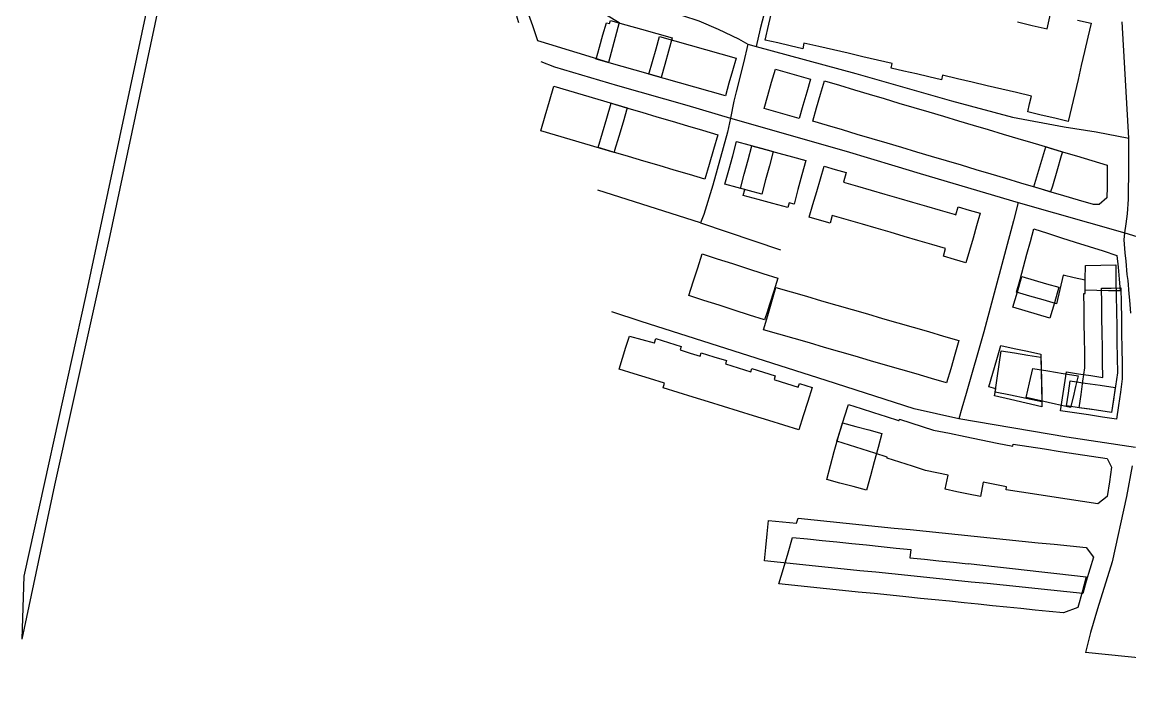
# Model space of a CAD drawing. Header units: metres. Extents: x 2534007 to 2539113, y 1151834 to 1154458.
# Drawn here: x 2537907.1 to 2538248.3, y 1152054.3 to 1152257.1 of the extents above; entities that cross this region are included whole.
import ezdxf

# ---------------------------------------------------------------- set-up
doc = ezdxf.new("R2010")
doc.units = ezdxf.units.M
for name, color, linetype in [('Buildings', 7, 'Continuous'), ('Rail', 7, 'Continuous'), ('Roads', 7, 'Continuous')]:
    doc.layers.add(name, color=color, linetype=linetype)

msp = doc.modelspace()

# ---------------------------------------------------------------- linework, layer by layer
at = {"layer": 'Buildings'}
for points in [[(2538089.414, 1152250.848), (2538088.599, 1152247.8), (2538087.784, 1152244.751), (2538083.428, 1152246.082), (2538079.072, 1152247.414), (2538074.716, 1152248.745), (2538070.36, 1152250.077), (2538066.004, 1152251.408), (2538064.383, 1152255.975), (2538062.761, 1152260.541), (2538065.682, 1152263.408), (2538068.602, 1152266.276), (2538071.523, 1152269.143), (2538075.43, 1152266.715), (2538079.337, 1152264.286), (2538083.244, 1152261.858), (2538087.151, 1152259.429), (2538091.058, 1152257.001), (2538090.236, 1152253.925), (2538089.414, 1152250.848)], [(2538088.353, 1152257.65), (2538093.109, 1152256.302), (2538097.865, 1152254.953), (2538102.62, 1152253.605), (2538107.376, 1152252.256), (2538106.222, 1152248.185), (2538105.067, 1152244.114), (2538103.913, 1152240.043), (2538099.913, 1152241.177), (2538095.914, 1152242.311), (2538091.914, 1152243.446), (2538087.915, 1152244.58), (2538083.915, 1152245.714), (2538084.978, 1152249.461), (2538086.04, 1152253.207), (2538087.103, 1152256.954), (2538088.076, 1152256.678), (2538088.353, 1152257.65)], [(2538127.025, 1152246.073), (2538125.924, 1152242.191), (2538124.824, 1152238.308), (2538123.723, 1152234.426), (2538119.013, 1152235.762), (2538114.303, 1152237.097), (2538109.593, 1152238.433), (2538104.883, 1152239.768), (2538100.173, 1152241.104), (2538101.274, 1152244.986), (2538102.374, 1152248.868), (2538103.475, 1152252.75), (2538108.185, 1152251.415), (2538112.895, 1152250.079), (2538117.605, 1152248.744), (2538122.315, 1152247.408), (2538127.025, 1152246.073)], [(2538149.928, 1152239.576), (2538148.769, 1152235.534), (2538147.609, 1152231.493), (2538146.45, 1152227.451), (2538142.854, 1152228.482), (2538139.259, 1152229.513), (2538135.663, 1152230.544), (2538136.822, 1152234.586), (2538137.98, 1152238.628), (2538139.139, 1152242.67), (2538142.735, 1152241.639), (2538146.332, 1152240.607), (2538149.928, 1152239.576)], [(2538224.435, 1152206.673), (2538223.899, 1152204.873), (2538219.319, 1152206.236), (2538214.739, 1152207.599), (2538210.159, 1152208.963), (2538205.579, 1152210.326), (2538200.999, 1152211.689), (2538196.419, 1152213.052), (2538191.839, 1152214.415), (2538187.26, 1152215.779), (2538182.68, 1152217.142), (2538178.1, 1152218.505), (2538173.52, 1152219.868), (2538168.94, 1152221.231), (2538164.36, 1152222.594), (2538159.78, 1152223.958), (2538155.2, 1152225.321), (2538150.62, 1152226.684), (2538151.846, 1152230.805), (2538153.073, 1152234.925), (2538154.299, 1152239.046), (2538158.878, 1152237.683), (2538163.457, 1152236.32), (2538168.036, 1152234.957), (2538172.615, 1152233.594), (2538177.193, 1152232.232), (2538181.772, 1152230.869), (2538186.351, 1152229.506), (2538190.93, 1152228.143), (2538195.509, 1152226.78), (2538200.088, 1152225.417), (2538204.667, 1152224.054), (2538209.246, 1152222.692), (2538213.824, 1152221.329), (2538218.403, 1152219.966), (2538222.982, 1152218.603), (2538227.561, 1152217.24), (2538227.191, 1152215.934), (2538225.813, 1152211.304), (2538224.435, 1152206.673)], [(2538089.618, 1152217.594), (2538089.456, 1152217.048), (2538084.944, 1152218.381), (2538080.432, 1152219.714), (2538075.919, 1152221.048), (2538071.407, 1152222.381), (2538066.895, 1152223.714), (2538068.243, 1152228.275), (2538069.591, 1152232.835), (2538070.939, 1152237.396), (2538075.451, 1152236.063), (2538079.963, 1152234.729), (2538084.475, 1152233.396), (2538088.987, 1152232.062), (2538093.499, 1152230.729), (2538092.205, 1152226.351), (2538090.912, 1152221.972), (2538089.618, 1152217.594)], [(2538121.418, 1152222.479), (2538120.07, 1152217.919), (2538118.722, 1152213.358), (2538117.374, 1152208.798), (2538112.686, 1152210.183), (2538107.999, 1152211.568), (2538103.311, 1152212.953), (2538098.624, 1152214.339), (2538093.936, 1152215.724), (2538089.249, 1152217.109), (2538084.561, 1152218.494), (2538085.909, 1152223.054), (2538087.256, 1152227.615), (2538088.604, 1152232.175), (2538093.292, 1152230.79), (2538097.979, 1152229.405), (2538102.667, 1152228.02), (2538107.355, 1152226.634), (2538112.043, 1152225.249), (2538116.73, 1152223.864), (2538121.418, 1152222.479)], [(2538138.476, 1152217.308), (2538137.287, 1152212.923), (2538136.099, 1152208.538), (2538134.91, 1152204.153), (2538131.14, 1152205.175), (2538127.37, 1152206.198), (2538123.6, 1152207.22), (2538124.789, 1152211.605), (2538125.979, 1152215.989), (2538127.168, 1152220.374), (2538130.937, 1152219.352), (2538134.707, 1152218.33), (2538138.476, 1152217.308)], [(2538148.529, 1152214.583), (2538147.311, 1152210.089), (2538146.092, 1152205.595), (2538144.874, 1152201.101), (2538143.349, 1152201.514), (2538142.954, 1152200.056), (2538138.378, 1152201.297), (2538133.802, 1152202.537), (2538129.226, 1152203.778), (2538129.71, 1152205.564), (2538128.363, 1152205.93), (2538129.552, 1152210.314), (2538130.74, 1152214.699), (2538131.929, 1152219.083), (2538136.079, 1152217.958), (2538140.229, 1152216.833), (2538144.379, 1152215.708), (2538148.529, 1152214.583)], [(2538238.89, 1152200.985), (2538237.1, 1152200.944), (2538232.516, 1152202.308), (2538227.932, 1152203.673), (2538223.348, 1152205.037), (2538218.764, 1152206.401), (2538219.991, 1152210.522), (2538221.217, 1152214.643), (2538222.444, 1152218.764), (2538227.168, 1152217.358), (2538231.892, 1152215.952), (2538236.615, 1152214.546), (2538241.339, 1152213.14), (2538241.309, 1152209.778), (2538241.28, 1152206.416), (2538241.25, 1152203.054), (2538238.89, 1152200.985)], [(2538194.16, 1152197.986), (2538194.73, 1152197.811), (2538195.448, 1152200.271), (2538198.839, 1152199.281), (2538202.229, 1152198.291), (2538201.115, 1152194.475), (2538200.002, 1152190.659), (2538198.888, 1152186.842), (2538197.774, 1152183.026), (2538194.32, 1152184.035), (2538190.866, 1152185.043), (2538191.568, 1152187.445), (2538187.296, 1152188.692), (2538183.023, 1152189.939), (2538178.751, 1152191.185), (2538174.478, 1152192.432), (2538170.206, 1152193.679), (2538165.933, 1152194.925), (2538161.661, 1152196.172), (2538157.388, 1152197.419), (2538156.663, 1152197.63), (2538155.961, 1152195.228), (2538152.765, 1152196.16), (2538149.568, 1152197.093), (2538150.714, 1152201.019), (2538151.86, 1152204.946), (2538153.005, 1152208.872), (2538154.151, 1152212.798), (2538157.565, 1152211.802), (2538160.978, 1152210.806), (2538160.133, 1152207.908), (2538164.386, 1152206.668), (2538168.64, 1152205.428), (2538172.893, 1152204.187), (2538177.147, 1152202.947), (2538181.4, 1152201.707), (2538185.653, 1152200.467), (2538189.907, 1152199.226), (2538194.16, 1152197.986)], [(2538244.305, 1152185.32), (2538244.658, 1152181.669), (2538245.01, 1152178.017), (2538245.363, 1152174.366), (2538241.747, 1152174.434), (2538238.131, 1152174.501), (2538234.515, 1152174.569), (2538234.577, 1152177.693), (2538231.157, 1152178.45), (2538227.736, 1152179.206), (2538226.715, 1152174.816), (2538225.693, 1152170.426), (2538221.605, 1152171.608), (2538217.517, 1152172.791), (2538213.429, 1152173.973), (2538214.488, 1152177.874), (2538215.546, 1152181.775), (2538216.605, 1152185.677), (2538217.663, 1152189.578), (2538218.722, 1152193.479), (2538222.986, 1152192.119), (2538227.25, 1152190.759), (2538231.513, 1152189.399), (2538235.777, 1152188.04), (2538240.041, 1152186.68), (2538244.305, 1152185.32)], [(2538137.335, 1152170.235), (2538136.57, 1152167.848), (2538135.805, 1152165.46), (2538131.135, 1152166.957), (2538126.465, 1152168.454), (2538121.794, 1152169.951), (2538117.124, 1152171.448), (2538112.454, 1152172.945), (2538113.825, 1152177.223), (2538115.197, 1152181.502), (2538116.568, 1152185.78), (2538121.238, 1152184.283), (2538125.908, 1152182.786), (2538130.579, 1152181.289), (2538135.249, 1152179.792), (2538139.919, 1152178.295), (2538138.627, 1152174.265), (2538137.335, 1152170.235)], [(2538243.964, 1152182.381), (2538244.038, 1152177.634), (2538244.113, 1152172.887), (2538244.187, 1152168.14), (2538244.261, 1152163.392), (2538244.335, 1152158.645), (2538244.41, 1152153.898), (2538244.484, 1152149.151), (2538243.887, 1152145.09), (2538243.29, 1152141.029), (2538242.693, 1152136.968), (2538239.353, 1152137.459), (2538236.013, 1152137.95), (2538232.673, 1152138.441), (2538233.273, 1152142.529), (2538233.874, 1152146.616), (2538234.474, 1152150.704), (2538234.403, 1152155.28), (2538234.332, 1152159.856), (2538234.26, 1152164.433), (2538234.189, 1152169.009), (2538234.118, 1152173.585), (2538234.495, 1152173.579), (2538234.582, 1152177.907), (2538234.669, 1152182.235), (2538239.317, 1152182.308), (2538243.964, 1152182.381)], [(2538226.459, 1152175.5), (2538225.081, 1152170.762), (2538223.703, 1152166.024), (2538219.906, 1152167.128), (2538216.11, 1152168.232), (2538212.313, 1152169.336), (2538213.691, 1152174.075), (2538215.068, 1152178.813), (2538218.865, 1152177.709), (2538222.662, 1152176.604), (2538226.459, 1152175.5)], [(2538195.648, 1152159.121), (2538194.391, 1152154.783), (2538193.135, 1152150.446), (2538191.878, 1152146.108), (2538187.182, 1152147.469), (2538182.485, 1152148.829), (2538177.789, 1152150.19), (2538173.092, 1152151.55), (2538168.396, 1152152.911), (2538163.7, 1152154.272), (2538159.003, 1152155.632), (2538154.307, 1152156.993), (2538149.61, 1152158.353), (2538144.914, 1152159.714), (2538140.217, 1152161.074), (2538135.521, 1152162.435), (2538136.778, 1152166.772), (2538138.034, 1152171.11), (2538139.291, 1152175.447), (2538143.987, 1152174.087), (2538148.684, 1152172.726), (2538153.38, 1152171.366), (2538158.077, 1152170.005), (2538162.773, 1152168.645), (2538167.469, 1152167.284), (2538172.166, 1152165.924), (2538176.862, 1152164.563), (2538181.559, 1152163.203), (2538186.255, 1152161.842), (2538190.952, 1152160.482), (2538195.648, 1152159.121)], [(2538245.549, 1152175.314), (2538245.622, 1152170.654), (2538245.695, 1152165.995), (2538245.768, 1152161.335), (2538245.84, 1152156.675), (2538245.913, 1152152.016), (2538245.986, 1152147.356), (2538245.377, 1152143.215), (2538244.768, 1152139.074), (2538244.159, 1152134.933), (2538239.865, 1152135.564), (2538235.572, 1152136.196), (2538231.278, 1152136.827), (2538226.984, 1152137.458), (2538227.571, 1152141.447), (2538228.157, 1152145.436), (2538228.744, 1152149.425), (2538232.491, 1152148.874), (2538236.239, 1152148.324), (2538239.986, 1152147.773), (2538239.915, 1152152.347), (2538239.843, 1152156.922), (2538239.772, 1152161.497), (2538239.701, 1152166.071), (2538239.629, 1152170.645), (2538239.558, 1152175.22), (2538242.553, 1152175.267), (2538245.549, 1152175.314)], [(2538101.748, 1152158.416), (2538101.89, 1152158.37), (2538102.304, 1152159.699), (2538106.199, 1152158.485), (2538110.093, 1152157.27), (2538109.761, 1152156.208), (2538112.851, 1152155.244), (2538115.941, 1152154.28), (2538116.273, 1152155.344), (2538120.162, 1152154.132), (2538124.051, 1152152.919), (2538123.74, 1152151.925), (2538127.653, 1152150.705), (2538131.566, 1152149.485), (2538131.875, 1152150.479), (2538135.483, 1152149.355), (2538139.091, 1152148.23), (2538138.729, 1152147.069), (2538138.965, 1152146.995), (2538142.579, 1152145.869), (2538146.193, 1152144.743), (2538146.555, 1152145.904), (2538150.449, 1152144.689), (2538149.086, 1152140.316), (2538147.722, 1152135.944), (2538146.359, 1152131.571), (2538141.716, 1152133.018), (2538137.074, 1152134.466), (2538132.431, 1152135.913), (2538127.789, 1152137.361), (2538123.146, 1152138.808), (2538118.504, 1152140.256), (2538113.861, 1152141.703), (2538109.219, 1152143.151), (2538104.576, 1152144.598), (2538105.003, 1152145.963), (2538100.341, 1152147.417), (2538095.678, 1152148.87), (2538091.016, 1152150.324), (2538092.07, 1152153.704), (2538093.124, 1152157.084), (2538094.178, 1152160.464), (2538097.963, 1152159.44), (2538101.748, 1152158.416)], [(2538220.905, 1152154.918), (2538220.988, 1152150.868), (2538221.071, 1152146.819), (2538221.153, 1152142.769), (2538221.236, 1152138.719), (2538216.374, 1152139.832), (2538211.512, 1152140.946), (2538206.65, 1152142.059), (2538207.041, 1152144.245), (2538204.915, 1152144.815), (2538206.131, 1152149.064), (2538207.348, 1152153.312), (2538208.564, 1152157.561), (2538212.678, 1152156.68), (2538216.791, 1152155.799), (2538220.905, 1152154.918)], [(2538220.924, 1152153.976), (2538221.017, 1152149.413), (2538221.111, 1152144.851), (2538221.204, 1152140.288), (2538216.396, 1152141.276), (2538211.588, 1152142.263), (2538206.78, 1152143.251), (2538207.404, 1152147.497), (2538208.029, 1152151.743), (2538208.653, 1152155.989), (2538212.743, 1152155.318), (2538216.834, 1152154.647), (2538220.924, 1152153.976)], [(2538232.401, 1152148.21), (2538231.601, 1152144.956), (2538230.8, 1152141.703), (2538230, 1152138.449), (2538225.457, 1152139.489), (2538220.913, 1152140.53), (2538216.37, 1152141.57), (2538217.394, 1152146.04), (2538218.418, 1152150.51), (2538223.079, 1152149.743), (2538227.74, 1152148.977), (2538232.401, 1152148.21)], [(2538243.825, 1152144.671), (2538243.259, 1152140.82), (2538242.693, 1152136.968), (2538238.071, 1152137.647), (2538233.45, 1152138.327), (2538228.828, 1152139.006), (2538229.394, 1152142.858), (2538229.96, 1152146.71), (2538234.582, 1152146.03), (2538239.203, 1152145.351), (2538243.825, 1152144.671)], [(2538177.059, 1152134.501), (2538177.223, 1152134.443), (2538177.366, 1152134.893), (2538180.86, 1152133.775), (2538184.355, 1152132.656), (2538187.849, 1152131.538), (2538192.736, 1152130.542), (2538197.623, 1152129.545), (2538202.511, 1152128.549), (2538207.398, 1152127.552), (2538212.285, 1152126.556), (2538212.386, 1152127.214), (2538217.209, 1152126.475), (2538222.033, 1152125.736), (2538226.856, 1152124.997), (2538231.679, 1152124.258), (2538236.503, 1152123.519), (2538241.326, 1152122.78), (2538242.7, 1152120.141), (2538242.009, 1152115.629), (2538241.318, 1152111.116), (2538238.404, 1152108.859), (2538233.709, 1152109.578), (2538229.014, 1152110.298), (2538224.319, 1152111.017), (2538219.624, 1152111.736), (2538214.929, 1152112.456), (2538210.234, 1152113.175), (2538210.365, 1152114.024), (2538206.761, 1152114.759), (2538203.156, 1152115.493), (2538202.26, 1152111.096), (2538198.651, 1152111.832), (2538195.042, 1152112.567), (2538191.433, 1152113.303), (2538192.329, 1152117.699), (2538188.837, 1152118.412), (2538185.344, 1152119.124), (2538181.406, 1152120.386), (2538177.469, 1152121.648), (2538173.531, 1152122.91), (2538173.611, 1152123.164), (2538169.721, 1152124.409), (2538165.831, 1152125.654), (2538161.941, 1152126.899), (2538158.051, 1152128.144), (2538159.255, 1152131.904), (2538160.459, 1152135.663), (2538161.663, 1152139.423), (2538165.512, 1152138.193), (2538169.361, 1152136.962), (2538173.21, 1152135.732), (2538177.059, 1152134.501)], [(2538171.933, 1152130.509), (2538170.756, 1152126.141), (2538169.578, 1152121.773), (2538168.401, 1152117.404), (2538167.223, 1152113.036), (2538163.126, 1152114.141), (2538159.028, 1152115.245), (2538154.931, 1152116.35), (2538156.094, 1152120.664), (2538157.256, 1152124.977), (2538158.419, 1152129.291), (2538159.851, 1152133.765), (2538163.878, 1152132.68), (2538167.906, 1152131.594), (2538171.933, 1152130.509)], [(2538146.148, 1152104.394), (2538151.075, 1152103.892), (2538156.002, 1152103.391), (2538160.93, 1152102.889), (2538165.857, 1152102.388), (2538170.784, 1152101.886), (2538175.711, 1152101.385), (2538180.639, 1152100.883), (2538185.566, 1152100.382), (2538190.493, 1152099.88), (2538195.42, 1152099.378), (2538200.347, 1152098.877), (2538205.275, 1152098.375), (2538210.202, 1152097.874), (2538215.129, 1152097.372), (2538220.056, 1152096.871), (2538224.984, 1152096.369), (2538229.911, 1152095.868), (2538234.838, 1152095.366), (2538237.145, 1152092.425), (2538236.023, 1152088.708), (2538234.901, 1152084.991), (2538233.779, 1152081.274), (2538228.88, 1152081.773), (2538223.98, 1152082.272), (2538219.081, 1152082.77), (2538214.181, 1152083.269), (2538209.282, 1152083.768), (2538204.383, 1152084.267), (2538199.483, 1152084.765), (2538194.584, 1152085.264), (2538189.684, 1152085.763), (2538184.785, 1152086.262), (2538179.886, 1152086.76), (2538174.986, 1152087.259), (2538170.087, 1152087.758), (2538165.187, 1152088.257), (2538160.288, 1152088.755), (2538155.389, 1152089.254), (2538150.489, 1152089.753), (2538145.59, 1152090.252), (2538140.69, 1152090.75), (2538135.791, 1152091.249), (2538136.214, 1152095.406), (2538136.638, 1152099.562), (2538137.061, 1152103.719), (2538141.372, 1152103.28), (2538145.683, 1152102.84), (2538146.148, 1152104.394)], [(2538180.576, 1152092.213), (2538185.048, 1152091.758), (2538189.52, 1152091.302), (2538193.991, 1152090.847), (2538198.463, 1152090.391), (2538198.469, 1152090.45), (2538203.019, 1152089.941), (2538207.569, 1152089.432), (2538212.119, 1152088.923), (2538216.669, 1152088.415), (2538221.219, 1152087.906), (2538225.769, 1152087.397), (2538230.319, 1152086.888), (2538234.869, 1152086.379), (2538233.586, 1152081.643), (2538232.303, 1152076.906), (2538227.881, 1152075.248), (2538223.504, 1152075.693), (2538219.126, 1152076.139), (2538214.749, 1152076.584), (2538210.371, 1152077.03), (2538205.994, 1152077.475), (2538201.616, 1152077.921), (2538197.239, 1152078.366), (2538192.768, 1152078.822), (2538188.296, 1152079.277), (2538183.825, 1152079.733), (2538179.353, 1152080.188), (2538174.456, 1152080.686), (2538169.56, 1152081.185), (2538164.663, 1152081.683), (2538159.767, 1152082.181), (2538154.87, 1152082.679), (2538149.973, 1152083.178), (2538145.077, 1152083.676), (2538140.18, 1152084.174), (2538141.6, 1152088.941), (2538143.019, 1152093.709), (2538144.439, 1152098.476), (2538148.989, 1152098.013), (2538153.538, 1152097.55), (2538158.088, 1152097.087), (2538162.638, 1152096.625), (2538167.187, 1152096.162), (2538171.737, 1152095.699), (2538176.286, 1152095.236), (2538180.836, 1152094.773), (2538180.576, 1152092.213)]]:
    msp.add_lwpolyline(points, close=True, dxfattribs=at)
for points in [[(2538232.203, 1152257.744), (2538236.361, 1152256.776), (2538235.357, 1152252.462), (2538234.353, 1152248.149), (2538233.349, 1152243.835), (2538232.346, 1152239.522), (2538231.342, 1152235.208), (2538230.338, 1152230.895), (2538229.334, 1152226.581), (2538225.176, 1152227.549), (2538221.018, 1152228.516), (2538216.86, 1152229.484), (2538217.432, 1152231.939), (2538218.003, 1152234.393), (2538213.442, 1152235.454), (2538208.88, 1152236.516), (2538204.319, 1152237.577), (2538199.758, 1152238.638), (2538195.196, 1152239.7), (2538190.635, 1152240.761), (2538190.31, 1152239.368), (2538186.431, 1152240.271), (2538182.552, 1152241.173), (2538178.673, 1152242.076), (2538174.794, 1152242.978), (2538175.119, 1152244.373), (2538170.589, 1152245.427), (2538166.059, 1152246.481), (2538161.53, 1152247.535), (2538157, 1152248.588), (2538152.47, 1152249.642), (2538147.94, 1152250.696), (2538147.536, 1152248.959), (2538143.702, 1152249.851), (2538139.867, 1152250.743), (2538136.033, 1152251.635), (2538137.163, 1152256.492), (2538138.293, 1152261.348)], [(2538213.689, 1152257.182), (2538218.25, 1152256.121), (2538222.811, 1152255.059), (2538223.886, 1152259.68)]]:
    msp.add_lwpolyline(points, dxfattribs=at)
at = {"layer": 'Rail'}
for points in [[(2537907.146, 1152067.196), (2537907.793, 1152086.52), (2537914.138, 1152115.434), (2537926.76, 1152172.623), (2537944.1, 1152253.907), (2537962.853, 1152342.254)], [(2537907.146, 1152067.196), (2537917.201, 1152114.602), (2537933.896, 1152189.986), (2537953.846, 1152283.623)]]:
    msp.add_lwpolyline(points, dxfattribs=at)
at = {"layer": 'Roads'}
for points in [[(2538060.095, 1152256.94), (2538059.583, 1152258.545), (2538059.316, 1152260.474), (2538059.449, 1152262.336), (2538060.713, 1152264.598), (2538073.355, 1152277.849)], [(2538073.355, 1152277.849), (2538081.134, 1152272.213), (2538090.976, 1152266.736), (2538100.978, 1152262.291), (2538110.503, 1152259.195), (2538115.583, 1152257.529), (2538121.535, 1152254.989), (2538127.726, 1152251.973), (2538130.664, 1152250.385)], [(2538139.701, 1152275.296), (2538134.436, 1152255.115)], [(2538248.018, 1152221.45), (2538245.895, 1152257.229)], [(2538134.436, 1152255.115), (2538133.261, 1152249.679)], [(2538130.664, 1152250.385), (2538129.314, 1152244.59), (2538127.091, 1152235.7), (2538126.378, 1152232.843), (2538125.345, 1152227.525)], [(2538130.664, 1152250.385), (2538133.261, 1152249.679)], [(2538133.261, 1152249.679), (2538163.921, 1152241.336), (2538193.37, 1152232.923), (2538212.181, 1152227.843), (2538228.056, 1152224.905), (2538237.979, 1152223.318), (2538248.018, 1152221.45)], [(2538066.934, 1152245.07), (2538071.07, 1152243.403), (2538090.48, 1152237.666), (2538111.893, 1152231.596), (2538125.345, 1152227.525)], [(2538125.345, 1152227.525), (2538124.406, 1152223.233), (2538119.85, 1152206.969), (2538117.046, 1152197.926), (2538116.115, 1152195.375)], [(2538125.345, 1152227.525), (2538160.97, 1152217.375), (2538175.953, 1152212.926)], [(2538246.778, 1152192.223), (2538247.164, 1152195.023), (2538247.584, 1152198.108), (2538247.864, 1152202.664), (2538248.005, 1152212.828), (2538248.018, 1152221.45)], [(2538175.953, 1152212.926), (2538183.771, 1152210.584)], [(2538183.771, 1152210.584), (2538213.939, 1152201.633)], [(2538116.115, 1152195.375), (2538084.429, 1152205.446)], [(2538213.939, 1152201.633), (2538212.449, 1152196.011), (2538203.383, 1152161.813), (2538197.88, 1152142.815), (2538196.565, 1152138.276), (2538195.604, 1152134.958)], [(2538213.939, 1152201.633), (2538246.778, 1152192.223)], [(2538116.115, 1152195.375), (2538140.695, 1152187.066)], [(2538247.131, 1152183.594), (2538246.883, 1152186.065), (2538246.584, 1152190.153), (2538246.778, 1152192.223)], [(2538246.778, 1152192.223), (2538303.318, 1152174.953)], [(2538248.589, 1152167.561), (2538248.323, 1152171.586), (2538248.124, 1152173.453), (2538247.775, 1152177.64), (2538247.529, 1152179.406), (2538247.131, 1152183.594)], [(2538154.726, 1152146.785), (2538097.814, 1152164.961), (2538088.771, 1152167.939)], [(2538195.604, 1152134.958), (2538181.899, 1152138.106), (2538154.726, 1152146.785)], [(2538250.018, 1152126.206), (2538228.941, 1152129.401), (2538195.604, 1152134.958)], [(2538248.986, 1152120.57), (2538247.319, 1152111.125), (2538242.874, 1152090.964), (2538238.35, 1152076.518), (2538236.206, 1152069.215), (2538234.683, 1152063.096)], [(2538320.506, 1152054.338), (2538234.683, 1152063.096)]]:
    msp.add_lwpolyline(points, dxfattribs=at)

doc.saveas('drawing.dxf')
